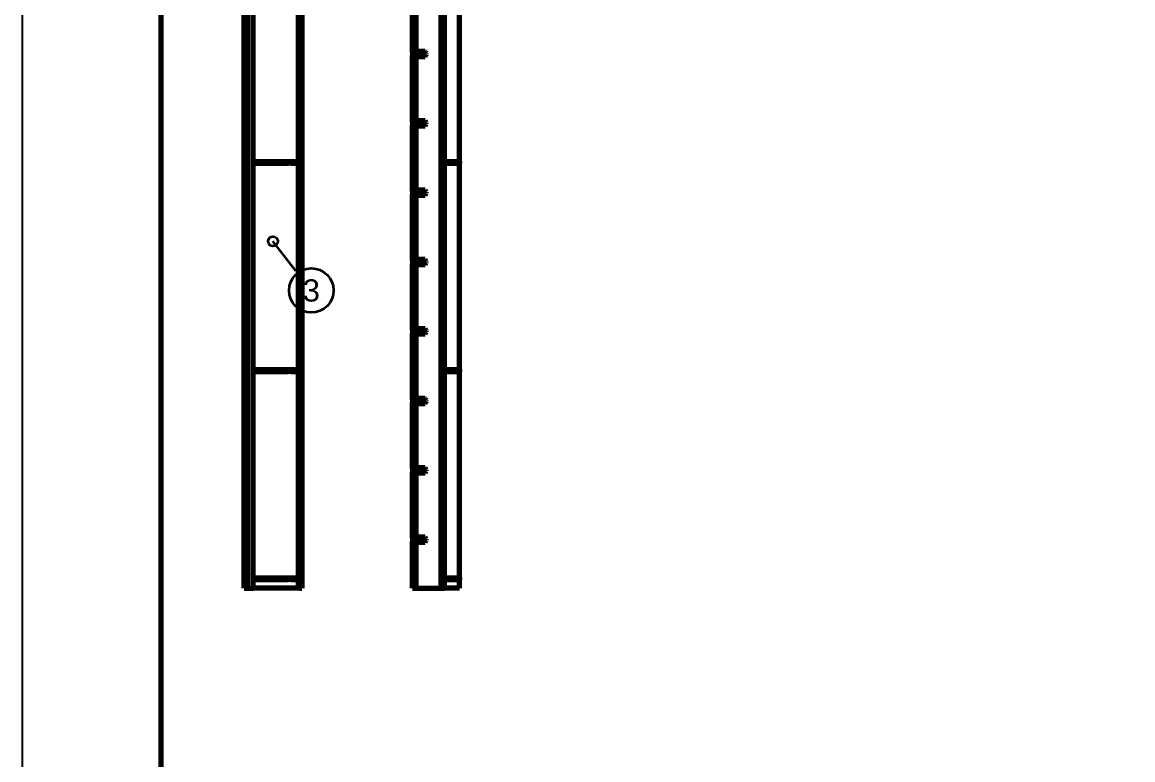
# Model space of a CAD drawing. Header units: millimetres. Extents: x 0 to 594, y 0 to 420.
# Drawn here: x 0 to 160.2, y 106.3 to 212.6 of the extents above; entities that cross this region are included whole.
import ezdxf
from ezdxf.enums import TextEntityAlignment as Align

# ---------------------------------------------------------------- set-up
doc = ezdxf.new("R2010")
doc.units = ezdxf.units.MM
doc.styles.add('GOST', font='Arial')

msp = doc.modelspace()

# ---------------------------------------------------------------- linework, layer by layer
at = {"color": 1, "lineweight": 70}
for p, q in [((32, 131), (32, 231)), ((32.5, 131), (32.5, 231)), ((33.3, 131), (33.3, 231)), ((40.05, 131), (40.05, 231)), ((40.3, 231), (40.3, 131)), ((60.4, 131), (60.4, 231)), ((60.9, 131), (60.9, 231)), ((63.05, 162.5), (63.05, 231)), ((39.8, 222.25), (39.8, 192.5)), ((56.3, 208.36), (56.3, 217.64)), ((56.8, 208.36), (56.8, 217.64)), ((56.3, 208.35), (56.3, 208.36)), ((56.3, 208.36), (56.3, 208.36)), ((56.3, 208.36), (56.3, 208.36)), ((56.31, 208.36), (56.3, 208.36)), ((56.3, 208.36), (56.3, 208.36)), ((56.3, 208.34), (56.3, 208.35)), ((56.3, 208.35), (56.3, 208.35)), ((56.3, 208.33), (56.3, 208.34)), ((56.3, 208.32), (56.3, 208.33)), ((56.3, 208.3), (56.3, 208.32)), ((56.3, 208.29), (56.3, 208.3)), ((56.3, 208.28), (56.3, 208.29)), ((56.3, 208.26), (56.3, 208.28)), ((56.3, 208.24), (56.3, 208.26)), ((56.3, 208.23), (56.3, 208.24)), ((56.3, 208.21), (56.3, 208.23)), ((56.3, 208.21), (56.3, 207.79)), ((56.55, 208.21), (56.3, 208.21)), ((56.33, 208.36), (56.31, 208.36)), ((56.35, 208.36), (56.33, 208.36)), ((56.38, 208.36), (56.35, 208.36)), ((56.41, 208.36), (56.38, 208.36)), ((56.45, 208.36), (56.41, 208.36)), ((56.49, 208.36), (56.45, 208.36)), ((56.53, 208.36), (56.49, 208.36)), ((56.58, 208.36), (56.53, 208.36)), ((56.55, 208.36), (56.55, 208.36)), ((56.55, 208.36), (56.55, 208.36)), ((56.55, 208.36), (56.55, 208.35)), ((56.55, 208.35), (56.55, 208.35)), ((56.55, 208.35), (56.55, 208.34)), ((56.55, 208.34), (56.55, 208.33)), ((56.55, 208.33), (56.55, 208.32)), ((56.55, 208.32), (56.55, 208.3)), ((56.55, 208.3), (56.55, 208.29)), ((56.55, 208.29), (56.55, 208.28)), ((56.55, 208.28), (56.55, 208.26)), ((56.55, 208.26), (56.55, 208.24)), ((56.55, 208.24), (56.55, 208.23)), ((56.55, 208.23), (56.55, 208.21)), ((56.55, 207.79), (56.55, 208.21)), ((56.63, 208.36), (56.58, 208.36)), ((56.69, 208.36), (56.63, 208.36)), ((56.74, 208.36), (56.69, 208.36)), ((56.8, 208.36), (56.74, 208.36)), ((58.1, 208.36), (56.8, 208.36)), ((56.8, 208.36), (56.8, 207.64)), ((58.17, 208.27), (58.1, 208.36)), ((58.22, 208.17), (58.17, 208.27)), ((56.3, 207.77), (56.3, 207.79)), ((56.3, 207.79), (56.55, 207.79)), ((56.3, 207.76), (56.3, 207.77)), ((56.3, 207.74), (56.3, 207.76)), ((56.3, 207.72), (56.3, 207.74)), ((56.3, 207.71), (56.3, 207.72)), ((56.3, 207.7), (56.3, 207.71)), ((56.3, 207.68), (56.3, 207.7)), ((56.3, 207.67), (56.3, 207.68)), ((56.3, 207.66), (56.3, 207.67)), ((56.3, 207.65), (56.3, 207.66)), ((56.3, 207.64), (56.3, 207.65)), ((56.3, 207.65), (56.3, 207.65)), ((56.3, 207.64), (56.3, 207.64)), ((56.3, 207.64), (56.3, 207.64)), ((56.3, 207.64), (56.3, 207.64)), ((56.3, 207.64), (56.31, 207.64)), ((56.3, 198.36), (56.3, 207.64)), ((56.31, 207.64), (56.33, 207.64)), ((56.33, 207.64), (56.35, 207.64)), ((56.35, 207.64), (56.38, 207.64)), ((56.38, 207.64), (56.41, 207.64)), ((56.41, 207.64), (56.45, 207.64)), ((56.45, 207.64), (56.49, 207.64)), ((56.49, 207.64), (56.53, 207.64)), ((56.53, 207.64), (56.58, 207.64)), ((56.55, 207.79), (56.55, 207.77)), ((56.55, 207.77), (56.55, 207.76)), ((56.55, 207.76), (56.55, 207.74)), ((56.55, 207.74), (56.55, 207.72)), ((56.55, 207.72), (56.55, 207.71)), ((56.55, 207.71), (56.55, 207.7)), ((56.55, 207.7), (56.55, 207.68)), ((56.55, 207.68), (56.55, 207.67)), ((56.55, 207.67), (56.55, 207.66)), ((56.55, 207.66), (56.55, 207.65)), ((56.55, 207.65), (56.55, 207.65)), ((56.55, 207.65), (56.55, 207.64)), ((56.55, 207.64), (56.55, 207.64)), ((56.55, 207.64), (56.55, 207.64)), ((56.58, 207.64), (56.63, 207.64)), ((56.63, 207.64), (56.69, 207.64)), ((56.69, 207.64), (56.74, 207.64)), ((56.74, 207.64), (56.8, 207.64)), ((56.8, 207.64), (58.1, 207.64)), ((56.8, 198.36), (56.8, 207.64)), ((58.1, 207.64), (58.17, 207.73)), ((58.17, 207.73), (58.22, 207.83)), ((58.25, 208.06), (58.22, 208.17)), ((58.22, 207.83), (58.25, 207.94)), ((58.25, 207.94), (58.25, 208.06)), ((32, 188.36), (32, 197.64)), ((56.3, 198.35), (56.3, 198.36)), ((56.3, 198.36), (56.3, 198.36)), ((56.3, 198.36), (56.3, 198.36)), ((56.31, 198.36), (56.3, 198.36)), ((56.3, 198.36), (56.3, 198.36)), ((56.3, 198.34), (56.3, 198.35)), ((56.3, 198.35), (56.3, 198.35)), ((56.3, 198.33), (56.3, 198.34)), ((56.3, 198.32), (56.3, 198.33)), ((56.3, 198.3), (56.3, 198.32)), ((56.3, 198.29), (56.3, 198.3)), ((56.3, 198.28), (56.3, 198.29)), ((56.3, 198.26), (56.3, 198.28)), ((56.3, 198.24), (56.3, 198.26)), ((56.3, 198.23), (56.3, 198.24)), ((56.3, 198.21), (56.3, 198.23)), ((56.3, 198.21), (56.3, 197.79)), ((56.55, 198.21), (56.3, 198.21)), ((56.3, 197.77), (56.3, 197.79)), ((56.3, 197.79), (56.55, 197.79)), ((56.3, 197.76), (56.3, 197.77)), ((56.3, 197.74), (56.3, 197.76)), ((56.3, 197.72), (56.3, 197.74)), ((56.3, 197.71), (56.3, 197.72)), ((56.3, 197.7), (56.3, 197.71)), ((56.3, 197.68), (56.3, 197.7)), ((56.3, 197.67), (56.3, 197.68)), ((56.3, 197.66), (56.3, 197.67)), ((56.3, 197.65), (56.3, 197.66)), ((56.3, 197.64), (56.3, 197.65)), ((56.3, 197.65), (56.3, 197.65)), ((56.3, 197.64), (56.3, 197.64)), ((56.3, 197.64), (56.3, 197.64)), ((56.3, 197.64), (56.3, 197.64)), ((56.3, 197.64), (56.31, 197.64)), ((56.3, 188.36), (56.3, 197.64)), ((56.33, 198.36), (56.31, 198.36)), ((56.31, 197.64), (56.33, 197.64)), ((56.35, 198.36), (56.33, 198.36)), ((56.33, 197.64), (56.35, 197.64)), ((56.38, 198.36), (56.35, 198.36)), ((56.35, 197.64), (56.38, 197.64)), ((56.41, 198.36), (56.38, 198.36)), ((56.38, 197.64), (56.41, 197.64)), ((56.45, 198.36), (56.41, 198.36)), ((56.41, 197.64), (56.45, 197.64)), ((56.49, 198.36), (56.45, 198.36)), ((56.45, 197.64), (56.49, 197.64)), ((56.53, 198.36), (56.49, 198.36)), ((56.49, 197.64), (56.53, 197.64)), ((56.58, 198.36), (56.53, 198.36)), ((56.53, 197.64), (56.58, 197.64)), ((56.55, 198.36), (56.55, 198.36)), ((56.55, 198.36), (56.55, 198.36)), ((56.55, 198.36), (56.55, 198.35)), ((56.55, 198.35), (56.55, 198.35)), ((56.55, 198.35), (56.55, 198.34)), ((56.55, 198.34), (56.55, 198.33)), ((56.55, 198.33), (56.55, 198.32)), ((56.55, 198.32), (56.55, 198.3)), ((56.55, 198.3), (56.55, 198.29)), ((56.55, 198.29), (56.55, 198.28)), ((56.55, 198.28), (56.55, 198.26)), ((56.55, 198.26), (56.55, 198.24)), ((56.55, 198.24), (56.55, 198.23)), ((56.55, 198.23), (56.55, 198.21)), ((56.55, 197.79), (56.55, 198.21)), ((56.55, 197.79), (56.55, 197.77)), ((56.55, 197.77), (56.55, 197.76)), ((56.55, 197.76), (56.55, 197.74)), ((56.55, 197.74), (56.55, 197.72)), ((56.55, 197.72), (56.55, 197.71)), ((56.55, 197.71), (56.55, 197.7)), ((56.55, 197.7), (56.55, 197.68)), ((56.55, 197.68), (56.55, 197.67)), ((56.55, 197.67), (56.55, 197.66)), ((56.55, 197.66), (56.55, 197.65)), ((56.55, 197.65), (56.55, 197.65)), ((56.55, 197.65), (56.55, 197.64)), ((56.55, 197.64), (56.55, 197.64)), ((56.55, 197.64), (56.55, 197.64)), ((56.63, 198.36), (56.58, 198.36)), ((56.58, 197.64), (56.63, 197.64)), ((56.69, 198.36), (56.63, 198.36)), ((56.63, 197.64), (56.69, 197.64)), ((56.74, 198.36), (56.69, 198.36)), ((56.69, 197.64), (56.74, 197.64)), ((56.8, 198.36), (56.74, 198.36)), ((56.74, 197.64), (56.8, 197.64)), ((58.1, 198.36), (56.8, 198.36)), ((56.8, 198.36), (56.8, 197.64)), ((56.8, 197.64), (58.1, 197.64)), ((56.8, 188.36), (56.8, 197.64)), ((58.17, 198.27), (58.1, 198.36)), ((58.1, 197.64), (58.17, 197.73)), ((58.22, 198.17), (58.17, 198.27)), ((58.17, 197.73), (58.22, 197.83)), ((58.25, 198.06), (58.22, 198.17)), ((58.22, 197.83), (58.25, 197.94)), ((58.25, 197.94), (58.25, 198.06)), ((33.3, 192.5), (33.71, 192.5)), ((33.3, 192.25), (33.71, 192.25)), ((33.71, 192.5), (34.12, 192.5)), ((33.71, 192.25), (34.12, 192.25)), ((34.12, 192.5), (34.52, 192.5)), ((34.12, 192.25), (34.52, 192.25)), ((34.52, 192.5), (34.93, 192.5)), ((34.52, 192.25), (34.93, 192.25)), ((34.93, 192.5), (35.32, 192.5)), ((34.93, 192.25), (35.32, 192.25)), ((35.32, 192.5), (35.71, 192.5)), ((35.32, 192.25), (35.71, 192.25)), ((35.71, 192.5), (36.09, 192.5)), ((35.71, 192.25), (36.09, 192.25)), ((36.09, 192.5), (36.45, 192.5)), ((36.09, 192.25), (36.45, 192.25)), ((36.45, 192.5), (36.81, 192.5)), ((36.45, 192.25), (36.81, 192.25)), ((36.81, 192.5), (37.15, 192.5)), ((36.81, 192.25), (37.15, 192.25)), ((37.15, 192.5), (37.48, 192.5)), ((37.15, 192.25), (37.48, 192.25)), ((37.48, 192.5), (37.79, 192.5)), ((37.48, 192.25), (37.79, 192.25)), ((37.79, 192.5), (38.08, 192.5)), ((37.79, 192.25), (38.08, 192.25)), ((38.08, 192.5), (38.36, 192.5)), ((38.08, 192.25), (38.36, 192.25)), ((38.36, 192.5), (38.38, 192.5)), ((38.36, 192.25), (38.36, 192.5)), ((38.38, 192.25), (38.36, 192.25)), ((38.38, 192.5), (38.4, 192.5)), ((38.4, 192.25), (38.38, 192.25)), ((38.4, 192.5), (38.42, 192.5)), ((38.42, 192.25), (38.4, 192.25)), ((38.42, 192.5), (38.45, 192.5)), ((38.45, 192.25), (38.42, 192.25)), ((38.45, 192.5), (38.47, 192.5)), ((38.47, 192.25), (38.45, 192.25)), ((38.47, 192.5), (38.5, 192.5)), ((38.5, 192.25), (38.47, 192.25)), ((38.5, 192.5), (38.53, 192.5)), ((38.53, 192.25), (38.5, 192.25)), ((38.53, 192.5), (38.56, 192.5)), ((38.56, 192.25), (38.53, 192.25)), ((38.56, 192.5), (38.58, 192.5)), ((38.58, 192.25), (38.56, 192.25)), ((38.58, 192.5), (38.61, 192.5)), ((38.61, 192.25), (38.58, 192.25)), ((38.61, 192.5), (38.65, 192.5)), ((38.65, 192.25), (38.61, 192.25)), ((38.65, 192.5), (38.68, 192.5)), ((38.68, 192.25), (38.65, 192.25)), ((38.68, 192.5), (38.71, 192.5)), ((38.71, 192.25), (38.68, 192.25)), ((38.71, 192.5), (38.74, 192.5)), ((38.74, 192.25), (38.71, 192.25)), ((38.74, 192.5), (39.75, 192.5)), ((38.74, 192.5), (38.74, 192.25)), ((38.74, 192.25), (39.75, 192.25)), ((39.75, 192.5), (39.78, 192.5)), ((39.75, 192.25), (39.75, 192.5)), ((39.78, 192.25), (39.75, 192.25)), ((39.78, 192.5), (39.81, 192.5)), ((39.81, 192.25), (39.78, 192.25)), ((39.8, 192.25), (39.8, 162.5)), ((39.81, 192.5), (39.83, 192.5)), ((39.83, 192.25), (39.81, 192.25)), ((39.83, 192.5), (39.86, 192.5)), ((39.86, 192.25), (39.83, 192.25)), ((39.86, 192.5), (39.88, 192.5)), ((39.88, 192.25), (39.86, 192.25)), ((39.88, 192.5), (39.91, 192.5)), ((39.91, 192.25), (39.88, 192.25)), ((39.91, 192.5), (39.93, 192.5)), ((39.93, 192.25), (39.91, 192.25)), ((39.93, 192.5), (39.95, 192.5)), ((39.95, 192.25), (39.93, 192.25)), ((39.95, 192.5), (39.96, 192.5)), ((39.96, 192.25), (39.95, 192.25)), ((39.96, 192.5), (39.98, 192.5)), ((39.98, 192.25), (39.96, 192.25)), ((39.98, 192.5), (39.99, 192.5)), ((39.99, 192.25), (39.98, 192.25)), ((39.99, 192.5), (39.99, 192.5)), ((39.99, 192.5), (40, 192.5)), ((40, 192.25), (39.99, 192.25)), ((39.99, 192.25), (39.99, 192.25)), ((40, 192.5), (40, 192.5)), ((40, 192.5), (40, 192.25)), ((40, 192.25), (40, 192.25)), ((60.9, 192.5), (60.99, 192.5)), ((60.9, 192.25), (60.99, 192.25)), ((60.99, 192.5), (61.08, 192.5)), ((60.99, 192.25), (61.08, 192.25)), ((61.08, 192.5), (61.18, 192.5)), ((61.08, 192.25), (61.18, 192.25)), ((61.18, 192.5), (61.3, 192.5)), ((61.18, 192.25), (61.3, 192.25)), ((61.3, 192.5), (61.42, 192.5)), ((61.3, 192.25), (61.42, 192.25)), ((61.42, 192.5), (61.55, 192.5)), ((61.42, 192.25), (61.55, 192.25)), ((61.55, 192.5), (61.69, 192.5)), ((61.55, 192.25), (61.69, 192.25)), ((61.69, 192.5), (61.83, 192.5)), ((61.69, 192.25), (61.83, 192.25)), ((61.83, 192.5), (61.99, 192.5)), ((61.83, 192.25), (61.99, 192.25)), ((61.99, 192.5), (62.15, 192.5)), ((61.99, 192.25), (62.15, 192.25)), ((62.15, 192.5), (62.32, 192.5)), ((62.15, 192.25), (62.32, 192.25)), ((62.32, 192.5), (62.5, 192.5)), ((62.32, 192.25), (62.5, 192.25)), ((62.5, 192.5), (62.68, 192.5)), ((62.5, 192.25), (62.68, 192.25)), ((62.68, 192.5), (62.87, 192.5)), ((62.68, 192.25), (62.87, 192.25)), ((62.87, 192.5), (62.9, 192.5)), ((62.87, 192.25), (62.87, 192.5)), ((62.9, 192.25), (62.87, 192.25)), ((62.9, 192.5), (62.92, 192.5)), ((62.92, 192.25), (62.9, 192.25)), ((62.92, 192.5), (62.94, 192.5)), ((62.94, 192.25), (62.92, 192.25)), ((62.94, 192.5), (62.96, 192.5)), ((62.96, 192.25), (62.94, 192.25)), ((62.96, 192.5), (62.97, 192.5)), ((62.97, 192.25), (62.96, 192.25)), ((62.97, 192.5), (62.99, 192.5)), ((62.99, 192.25), (62.97, 192.25)), ((62.99, 192.5), (63, 192.5)), ((63, 192.25), (62.99, 192.25)), ((63, 192.5), (63.02, 192.5)), ((63.02, 192.25), (63, 192.25)), ((63.02, 192.5), (63.03, 192.5)), ((63.03, 192.25), (63.02, 192.25)), ((63.03, 192.5), (63.03, 192.5)), ((63.03, 192.5), (63.04, 192.5)), ((63.04, 192.25), (63.03, 192.25)), ((63.03, 192.25), (63.03, 192.25)), ((63.04, 192.5), (63.05, 192.5)), ((63.05, 192.25), (63.04, 192.25)), ((63.05, 192.25), (63.05, 192.5)), ((63.05, 192.5), (63.05, 192.5)), ((63.05, 192.5), (63.05, 192.5)), ((63.05, 192.5), (63.05, 192.25)), ((63.05, 192.25), (63.05, 192.25)), ((63.05, 192.25), (63.05, 192.25)), ((32, 178.36), (32, 187.64)), ((56.3, 188.35), (56.3, 188.36)), ((56.3, 188.36), (56.3, 188.36)), ((56.3, 188.36), (56.3, 188.36)), ((56.31, 188.36), (56.3, 188.36)), ((56.3, 188.36), (56.3, 188.36)), ((56.3, 188.34), (56.3, 188.35)), ((56.3, 188.35), (56.3, 188.35)), ((56.3, 188.33), (56.3, 188.34)), ((56.3, 188.32), (56.3, 188.33)), ((56.3, 188.3), (56.3, 188.32)), ((56.3, 188.29), (56.3, 188.3)), ((56.3, 188.28), (56.3, 188.29)), ((56.3, 188.26), (56.3, 188.28)), ((56.3, 188.24), (56.3, 188.26)), ((56.3, 188.23), (56.3, 188.24)), ((56.3, 188.21), (56.3, 188.23)), ((56.3, 188.21), (56.3, 187.79)), ((56.55, 188.21), (56.3, 188.21)), ((56.3, 187.77), (56.3, 187.79)), ((56.3, 187.79), (56.55, 187.79)), ((56.3, 187.76), (56.3, 187.77)), ((56.3, 187.74), (56.3, 187.76)), ((56.3, 187.72), (56.3, 187.74)), ((56.3, 187.71), (56.3, 187.72)), ((56.3, 187.7), (56.3, 187.71)), ((56.3, 187.68), (56.3, 187.7)), ((56.3, 187.67), (56.3, 187.68)), ((56.3, 187.66), (56.3, 187.67)), ((56.3, 187.65), (56.3, 187.66)), ((56.3, 187.64), (56.3, 187.65)), ((56.3, 187.65), (56.3, 187.65)), ((56.3, 187.64), (56.3, 187.64)), ((56.3, 187.64), (56.3, 187.64)), ((56.3, 187.64), (56.3, 187.64)), ((56.3, 187.64), (56.31, 187.64)), ((56.3, 178.36), (56.3, 187.64)), ((56.33, 188.36), (56.31, 188.36)), ((56.31, 187.64), (56.33, 187.64)), ((56.35, 188.36), (56.33, 188.36)), ((56.33, 187.64), (56.35, 187.64)), ((56.38, 188.36), (56.35, 188.36)), ((56.35, 187.64), (56.38, 187.64)), ((56.41, 188.36), (56.38, 188.36)), ((56.38, 187.64), (56.41, 187.64)), ((56.45, 188.36), (56.41, 188.36)), ((56.41, 187.64), (56.45, 187.64)), ((56.49, 188.36), (56.45, 188.36)), ((56.45, 187.64), (56.49, 187.64)), ((56.53, 188.36), (56.49, 188.36)), ((56.49, 187.64), (56.53, 187.64)), ((56.58, 188.36), (56.53, 188.36)), ((56.53, 187.64), (56.58, 187.64)), ((56.55, 188.36), (56.55, 188.36)), ((56.55, 188.36), (56.55, 188.36)), ((56.55, 188.36), (56.55, 188.35)), ((56.55, 188.35), (56.55, 188.35)), ((56.55, 188.35), (56.55, 188.34)), ((56.55, 188.34), (56.55, 188.33)), ((56.55, 188.33), (56.55, 188.32)), ((56.55, 188.32), (56.55, 188.3)), ((56.55, 188.3), (56.55, 188.29)), ((56.55, 188.29), (56.55, 188.28)), ((56.55, 188.28), (56.55, 188.26)), ((56.55, 188.26), (56.55, 188.24)), ((56.55, 188.24), (56.55, 188.23)), ((56.55, 188.23), (56.55, 188.21)), ((56.55, 187.79), (56.55, 188.21)), ((56.55, 187.79), (56.55, 187.77)), ((56.55, 187.77), (56.55, 187.76)), ((56.55, 187.76), (56.55, 187.74)), ((56.55, 187.74), (56.55, 187.72)), ((56.55, 187.72), (56.55, 187.71)), ((56.55, 187.71), (56.55, 187.7)), ((56.55, 187.7), (56.55, 187.68)), ((56.55, 187.68), (56.55, 187.67)), ((56.55, 187.67), (56.55, 187.66)), ((56.55, 187.66), (56.55, 187.65)), ((56.55, 187.65), (56.55, 187.65)), ((56.55, 187.65), (56.55, 187.64)), ((56.55, 187.64), (56.55, 187.64)), ((56.55, 187.64), (56.55, 187.64)), ((56.63, 188.36), (56.58, 188.36)), ((56.58, 187.64), (56.63, 187.64)), ((56.69, 188.36), (56.63, 188.36)), ((56.63, 187.64), (56.69, 187.64)), ((56.74, 188.36), (56.69, 188.36)), ((56.69, 187.64), (56.74, 187.64)), ((56.8, 188.36), (56.74, 188.36)), ((56.74, 187.64), (56.8, 187.64)), ((58.1, 188.36), (56.8, 188.36)), ((56.8, 188.36), (56.8, 187.64)), ((56.8, 187.64), (58.1, 187.64)), ((56.8, 178.36), (56.8, 187.64)), ((58.17, 188.27), (58.1, 188.36)), ((58.1, 187.64), (58.17, 187.73)), ((58.22, 188.17), (58.17, 188.27)), ((58.17, 187.73), (58.22, 187.83)), ((58.25, 188.06), (58.22, 188.17)), ((58.22, 187.83), (58.25, 187.94)), ((58.25, 187.94), (58.25, 188.06)), ((56.3, 178.35), (56.3, 178.36)), ((56.3, 178.36), (56.3, 178.36)), ((56.3, 178.36), (56.3, 178.36)), ((56.31, 178.36), (56.3, 178.36)), ((56.3, 178.36), (56.3, 178.36)), ((56.3, 178.34), (56.3, 178.35)), ((56.3, 178.35), (56.3, 178.35)), ((56.3, 178.33), (56.3, 178.34)), ((56.3, 178.32), (56.3, 178.33)), ((56.3, 178.3), (56.3, 178.32)), ((56.3, 178.29), (56.3, 178.3)), ((56.3, 178.28), (56.3, 178.29)), ((56.3, 178.26), (56.3, 178.28)), ((56.3, 178.24), (56.3, 178.26)), ((56.3, 178.23), (56.3, 178.24)), ((56.3, 178.21), (56.3, 178.23)), ((56.3, 178.21), (56.3, 177.79)), ((56.55, 178.21), (56.3, 178.21)), ((56.3, 177.77), (56.3, 177.79)), ((56.3, 177.79), (56.55, 177.79)), ((56.3, 177.76), (56.3, 177.77)), ((56.33, 178.36), (56.31, 178.36)), ((56.35, 178.36), (56.33, 178.36)), ((56.38, 178.36), (56.35, 178.36)), ((56.41, 178.36), (56.38, 178.36)), ((56.45, 178.36), (56.41, 178.36)), ((56.49, 178.36), (56.45, 178.36)), ((56.53, 178.36), (56.49, 178.36)), ((56.58, 178.36), (56.53, 178.36)), ((56.55, 178.36), (56.55, 178.36)), ((56.55, 178.36), (56.55, 178.36)), ((56.55, 178.36), (56.55, 178.35)), ((56.55, 178.35), (56.55, 178.35)), ((56.55, 178.35), (56.55, 178.34)), ((56.55, 178.34), (56.55, 178.33)), ((56.55, 178.33), (56.55, 178.32)), ((56.55, 178.32), (56.55, 178.3)), ((56.55, 178.3), (56.55, 178.29)), ((56.55, 178.29), (56.55, 178.28)), ((56.55, 178.28), (56.55, 178.26)), ((56.55, 178.26), (56.55, 178.24)), ((56.55, 178.24), (56.55, 178.23)), ((56.55, 178.23), (56.55, 178.21)), ((56.55, 177.79), (56.55, 178.21)), ((56.55, 177.79), (56.55, 177.77)), ((56.55, 177.77), (56.55, 177.76)), ((56.63, 178.36), (56.58, 178.36)), ((56.69, 178.36), (56.63, 178.36)), ((56.74, 178.36), (56.69, 178.36)), ((56.8, 178.36), (56.74, 178.36)), ((58.1, 178.36), (56.8, 178.36)), ((56.8, 178.36), (56.8, 177.64)), ((58.17, 178.27), (58.1, 178.36)), ((58.22, 178.17), (58.17, 178.27)), ((58.17, 177.73), (58.22, 177.83)), ((58.25, 178.06), (58.22, 178.17)), ((58.22, 177.83), (58.25, 177.94)), ((58.25, 177.94), (58.25, 178.06)), ((32, 168.36), (32, 177.64)), ((56.3, 177.74), (56.3, 177.76)), ((56.3, 177.72), (56.3, 177.74)), ((56.3, 177.71), (56.3, 177.72)), ((56.3, 177.7), (56.3, 177.71)), ((56.3, 177.68), (56.3, 177.7)), ((56.3, 177.67), (56.3, 177.68)), ((56.3, 177.66), (56.3, 177.67)), ((56.3, 177.65), (56.3, 177.66)), ((56.3, 177.64), (56.3, 177.65)), ((56.3, 177.65), (56.3, 177.65)), ((56.3, 177.64), (56.3, 177.64)), ((56.3, 177.64), (56.3, 177.64)), ((56.3, 177.64), (56.3, 177.64)), ((56.3, 177.64), (56.31, 177.64)), ((56.3, 168.36), (56.3, 177.64)), ((56.31, 177.64), (56.33, 177.64)), ((56.33, 177.64), (56.35, 177.64)), ((56.35, 177.64), (56.38, 177.64)), ((56.38, 177.64), (56.41, 177.64)), ((56.41, 177.64), (56.45, 177.64)), ((56.45, 177.64), (56.49, 177.64)), ((56.49, 177.64), (56.53, 177.64)), ((56.53, 177.64), (56.58, 177.64)), ((56.55, 177.76), (56.55, 177.74)), ((56.55, 177.74), (56.55, 177.72)), ((56.55, 177.72), (56.55, 177.71)), ((56.55, 177.71), (56.55, 177.7)), ((56.55, 177.7), (56.55, 177.68)), ((56.55, 177.68), (56.55, 177.67)), ((56.55, 177.67), (56.55, 177.66)), ((56.55, 177.66), (56.55, 177.65)), ((56.55, 177.65), (56.55, 177.65)), ((56.55, 177.65), (56.55, 177.64)), ((56.55, 177.64), (56.55, 177.64)), ((56.55, 177.64), (56.55, 177.64)), ((56.58, 177.64), (56.63, 177.64)), ((56.63, 177.64), (56.69, 177.64)), ((56.69, 177.64), (56.74, 177.64)), ((56.74, 177.64), (56.8, 177.64)), ((56.8, 177.64), (58.1, 177.64)), ((56.8, 168.36), (56.8, 177.64)), ((58.1, 177.64), (58.17, 177.73)), ((56.3, 168.35), (56.3, 168.36)), ((56.3, 168.36), (56.3, 168.36)), ((56.3, 168.36), (56.3, 168.36)), ((56.31, 168.36), (56.3, 168.36)), ((56.3, 168.36), (56.3, 168.36)), ((56.3, 168.34), (56.3, 168.35)), ((56.3, 168.35), (56.3, 168.35)), ((56.3, 168.33), (56.3, 168.34)), ((56.3, 168.32), (56.3, 168.33)), ((56.3, 168.3), (56.3, 168.32)), ((56.3, 168.29), (56.3, 168.3)), ((56.3, 168.28), (56.3, 168.29)), ((56.3, 168.26), (56.3, 168.28)), ((56.3, 168.24), (56.3, 168.26)), ((56.3, 168.23), (56.3, 168.24)), ((56.3, 168.21), (56.3, 168.23)), ((56.3, 168.21), (56.3, 167.79)), ((56.55, 168.21), (56.3, 168.21)), ((56.33, 168.36), (56.31, 168.36)), ((56.35, 168.36), (56.33, 168.36)), ((56.38, 168.36), (56.35, 168.36)), ((56.41, 168.36), (56.38, 168.36)), ((56.45, 168.36), (56.41, 168.36)), ((56.49, 168.36), (56.45, 168.36)), ((56.53, 168.36), (56.49, 168.36)), ((56.58, 168.36), (56.53, 168.36)), ((56.55, 168.36), (56.55, 168.36)), ((56.55, 168.36), (56.55, 168.36)), ((56.55, 168.36), (56.55, 168.35)), ((56.55, 168.35), (56.55, 168.35)), ((56.55, 168.35), (56.55, 168.34)), ((56.55, 168.34), (56.55, 168.33)), ((56.55, 168.33), (56.55, 168.32)), ((56.55, 168.32), (56.55, 168.3)), ((56.55, 168.3), (56.55, 168.29)), ((56.55, 168.29), (56.55, 168.28)), ((56.55, 168.28), (56.55, 168.26)), ((56.55, 168.26), (56.55, 168.24)), ((56.55, 168.24), (56.55, 168.23)), ((56.55, 168.23), (56.55, 168.21)), ((56.55, 167.79), (56.55, 168.21)), ((56.63, 168.36), (56.58, 168.36)), ((56.69, 168.36), (56.63, 168.36)), ((56.74, 168.36), (56.69, 168.36)), ((56.8, 168.36), (56.74, 168.36)), ((58.1, 168.36), (56.8, 168.36)), ((56.8, 168.36), (56.8, 167.64)), ((58.17, 168.27), (58.1, 168.36)), ((58.22, 168.17), (58.17, 168.27)), ((58.25, 168.06), (58.22, 168.17)), ((32, 158.36), (32, 167.64)), ((56.3, 167.77), (56.3, 167.79)), ((56.3, 167.79), (56.55, 167.79)), ((56.3, 167.76), (56.3, 167.77)), ((56.3, 167.74), (56.3, 167.76)), ((56.3, 167.72), (56.3, 167.74)), ((56.3, 167.71), (56.3, 167.72)), ((56.3, 167.7), (56.3, 167.71)), ((56.3, 167.68), (56.3, 167.7)), ((56.3, 167.67), (56.3, 167.68)), ((56.3, 167.66), (56.3, 167.67)), ((56.3, 167.65), (56.3, 167.66)), ((56.3, 167.64), (56.3, 167.65)), ((56.3, 167.65), (56.3, 167.65)), ((56.3, 167.64), (56.3, 167.64)), ((56.3, 167.64), (56.3, 167.64)), ((56.3, 167.64), (56.3, 167.64)), ((56.3, 167.64), (56.31, 167.64)), ((56.3, 158.36), (56.3, 167.64)), ((56.31, 167.64), (56.33, 167.64)), ((56.33, 167.64), (56.35, 167.64)), ((56.35, 167.64), (56.38, 167.64)), ((56.38, 167.64), (56.41, 167.64)), ((56.41, 167.64), (56.45, 167.64)), ((56.45, 167.64), (56.49, 167.64)), ((56.49, 167.64), (56.53, 167.64)), ((56.53, 167.64), (56.58, 167.64)), ((56.55, 167.79), (56.55, 167.77)), ((56.55, 167.77), (56.55, 167.76)), ((56.55, 167.76), (56.55, 167.74)), ((56.55, 167.74), (56.55, 167.72)), ((56.55, 167.72), (56.55, 167.71)), ((56.55, 167.71), (56.55, 167.7)), ((56.55, 167.7), (56.55, 167.68)), ((56.55, 167.68), (56.55, 167.67)), ((56.55, 167.67), (56.55, 167.66)), ((56.55, 167.66), (56.55, 167.65)), ((56.55, 167.65), (56.55, 167.65)), ((56.55, 167.65), (56.55, 167.64)), ((56.55, 167.64), (56.55, 167.64)), ((56.55, 167.64), (56.55, 167.64)), ((56.58, 167.64), (56.63, 167.64)), ((56.63, 167.64), (56.69, 167.64)), ((56.69, 167.64), (56.74, 167.64)), ((56.74, 167.64), (56.8, 167.64)), ((56.8, 167.64), (58.1, 167.64)), ((56.8, 158.36), (56.8, 167.64)), ((58.1, 167.64), (58.17, 167.73)), ((58.17, 167.73), (58.22, 167.83)), ((58.22, 167.83), (58.25, 167.94)), ((58.25, 167.94), (58.25, 168.06)), ((33.3, 162.5), (33.71, 162.5)), ((33.3, 162.25), (33.71, 162.25)), ((33.71, 162.5), (34.12, 162.5)), ((33.71, 162.25), (34.12, 162.25)), ((34.12, 162.5), (34.52, 162.5)), ((34.12, 162.25), (34.52, 162.25)), ((34.52, 162.5), (34.93, 162.5)), ((34.52, 162.25), (34.93, 162.25)), ((34.93, 162.5), (35.32, 162.5)), ((34.93, 162.25), (35.32, 162.25)), ((35.32, 162.5), (35.71, 162.5)), ((35.32, 162.25), (35.71, 162.25)), ((35.71, 162.5), (36.09, 162.5)), ((35.71, 162.25), (36.09, 162.25)), ((36.09, 162.5), (36.45, 162.5)), ((36.09, 162.25), (36.45, 162.25)), ((36.45, 162.5), (36.81, 162.5)), ((36.45, 162.25), (36.81, 162.25)), ((36.81, 162.5), (37.15, 162.5)), ((36.81, 162.25), (37.15, 162.25)), ((37.15, 162.5), (37.48, 162.5)), ((37.15, 162.25), (37.48, 162.25)), ((37.48, 162.5), (37.79, 162.5)), ((37.48, 162.25), (37.79, 162.25)), ((37.79, 162.5), (38.08, 162.5)), ((37.79, 162.25), (38.08, 162.25)), ((38.08, 162.5), (38.36, 162.5)), ((38.08, 162.25), (38.36, 162.25)), ((38.36, 162.5), (38.38, 162.5)), ((38.36, 162.25), (38.36, 162.5)), ((38.38, 162.25), (38.36, 162.25)), ((38.38, 162.5), (38.4, 162.5)), ((38.4, 162.25), (38.38, 162.25)), ((38.4, 162.5), (38.42, 162.5)), ((38.42, 162.25), (38.4, 162.25)), ((38.42, 162.5), (38.45, 162.5)), ((38.45, 162.25), (38.42, 162.25)), ((38.45, 162.5), (38.47, 162.5)), ((38.47, 162.25), (38.45, 162.25)), ((38.47, 162.5), (38.5, 162.5)), ((38.5, 162.25), (38.47, 162.25)), ((38.5, 162.5), (38.53, 162.5)), ((38.53, 162.25), (38.5, 162.25)), ((38.53, 162.5), (38.56, 162.5)), ((38.56, 162.25), (38.53, 162.25)), ((38.56, 162.5), (38.58, 162.5)), ((38.58, 162.25), (38.56, 162.25)), ((38.58, 162.5), (38.61, 162.5)), ((38.61, 162.25), (38.58, 162.25)), ((38.61, 162.5), (38.65, 162.5)), ((38.65, 162.25), (38.61, 162.25)), ((38.65, 162.5), (38.68, 162.5)), ((38.68, 162.25), (38.65, 162.25)), ((38.68, 162.5), (38.71, 162.5)), ((38.71, 162.25), (38.68, 162.25)), ((38.71, 162.5), (38.74, 162.5)), ((38.74, 162.25), (38.71, 162.25)), ((38.74, 162.5), (39.75, 162.5)), ((38.74, 162.5), (38.74, 162.25)), ((38.74, 162.25), (39.75, 162.25)), ((39.75, 162.5), (39.78, 162.5)), ((39.75, 162.25), (39.75, 162.5)), ((39.78, 162.25), (39.75, 162.25)), ((39.78, 162.5), (39.81, 162.5)), ((39.81, 162.25), (39.78, 162.25)), ((39.8, 162.25), (39.8, 132.5)), ((39.81, 162.5), (39.83, 162.5)), ((39.83, 162.25), (39.81, 162.25)), ((39.83, 162.5), (39.86, 162.5)), ((39.86, 162.25), (39.83, 162.25)), ((39.86, 162.5), (39.88, 162.5)), ((39.88, 162.25), (39.86, 162.25)), ((39.88, 162.5), (39.91, 162.5)), ((39.91, 162.25), (39.88, 162.25)), ((39.91, 162.5), (39.93, 162.5)), ((39.93, 162.25), (39.91, 162.25)), ((39.93, 162.5), (39.95, 162.5)), ((39.95, 162.25), (39.93, 162.25)), ((39.95, 162.5), (39.96, 162.5)), ((39.96, 162.25), (39.95, 162.25)), ((39.96, 162.5), (39.98, 162.5)), ((39.98, 162.25), (39.96, 162.25)), ((39.98, 162.5), (39.99, 162.5)), ((39.99, 162.25), (39.98, 162.25)), ((39.99, 162.5), (39.99, 162.5)), ((39.99, 162.5), (40, 162.5)), ((40, 162.25), (39.99, 162.25)), ((39.99, 162.25), (39.99, 162.25)), ((40, 162.5), (40, 162.5)), ((40, 162.5), (40, 162.25)), ((40, 162.25), (40, 162.25)), ((60.9, 162.5), (60.99, 162.5)), ((60.9, 162.25), (60.99, 162.25)), ((60.99, 162.5), (61.08, 162.5)), ((60.99, 162.25), (61.08, 162.25)), ((61.08, 162.5), (61.18, 162.5)), ((61.08, 162.25), (61.18, 162.25)), ((61.18, 162.5), (61.3, 162.5)), ((61.18, 162.25), (61.3, 162.25)), ((61.3, 162.5), (61.42, 162.5)), ((61.3, 162.25), (61.42, 162.25)), ((61.42, 162.5), (61.55, 162.5)), ((61.42, 162.25), (61.55, 162.25)), ((61.55, 162.5), (61.69, 162.5)), ((61.55, 162.25), (61.69, 162.25)), ((61.69, 162.5), (61.83, 162.5)), ((61.69, 162.25), (61.83, 162.25)), ((61.83, 162.5), (61.99, 162.5)), ((61.83, 162.25), (61.99, 162.25)), ((61.99, 162.5), (62.15, 162.5)), ((61.99, 162.25), (62.15, 162.25)), ((62.15, 162.5), (62.32, 162.5)), ((62.15, 162.25), (62.32, 162.25)), ((62.32, 162.5), (62.5, 162.5)), ((62.32, 162.25), (62.5, 162.25)), ((62.5, 162.5), (62.68, 162.5)), ((62.5, 162.25), (62.68, 162.25)), ((62.68, 162.5), (62.87, 162.5)), ((62.68, 162.25), (62.87, 162.25)), ((62.87, 162.5), (62.9, 162.5)), ((62.87, 162.25), (62.87, 162.5)), ((62.9, 162.25), (62.87, 162.25)), ((62.9, 162.5), (62.92, 162.5)), ((62.92, 162.25), (62.9, 162.25)), ((62.92, 162.5), (62.94, 162.5)), ((62.94, 162.25), (62.92, 162.25)), ((62.94, 162.5), (62.96, 162.5)), ((62.96, 162.25), (62.94, 162.25)), ((62.96, 162.5), (62.97, 162.5)), ((62.97, 162.25), (62.96, 162.25)), ((62.97, 162.5), (62.99, 162.5)), ((62.99, 162.25), (62.97, 162.25)), ((62.99, 162.5), (63, 162.5)), ((63, 162.25), (62.99, 162.25)), ((63, 162.5), (63.02, 162.5)), ((63.02, 162.25), (63, 162.25)), ((63.02, 162.5), (63.03, 162.5)), ((63.03, 162.25), (63.02, 162.25)), ((63.03, 162.5), (63.03, 162.5)), ((63.03, 162.5), (63.04, 162.5)), ((63.04, 162.25), (63.03, 162.25)), ((63.03, 162.25), (63.03, 162.25)), ((63.04, 162.5), (63.05, 162.5)), ((63.05, 162.25), (63.04, 162.25)), ((63.05, 162.25), (63.05, 162.5)), ((63.05, 162.5), (63.05, 162.5)), ((63.05, 162.5), (63.05, 162.5)), ((63.05, 162.5), (63.05, 162.25)), ((63.05, 162.25), (63.05, 162.25)), ((63.05, 162.25), (63.05, 162.25)), ((63.05, 132.5), (63.05, 162.25)), ((32, 148.36), (32, 157.64)), ((56.3, 158.35), (56.3, 158.36)), ((56.3, 158.36), (56.3, 158.36)), ((56.3, 158.36), (56.3, 158.36)), ((56.31, 158.36), (56.3, 158.36)), ((56.3, 158.36), (56.3, 158.36)), ((56.3, 158.34), (56.3, 158.35)), ((56.3, 158.35), (56.3, 158.35)), ((56.3, 158.33), (56.3, 158.34)), ((56.3, 158.32), (56.3, 158.33)), ((56.3, 158.3), (56.3, 158.32)), ((56.3, 158.29), (56.3, 158.3)), ((56.3, 158.28), (56.3, 158.29)), ((56.3, 158.26), (56.3, 158.28)), ((56.3, 158.24), (56.3, 158.26)), ((56.3, 158.23), (56.3, 158.24)), ((56.3, 158.21), (56.3, 158.23)), ((56.3, 158.21), (56.3, 157.79)), ((56.55, 158.21), (56.3, 158.21)), ((56.3, 157.77), (56.3, 157.79)), ((56.3, 157.79), (56.55, 157.79)), ((56.3, 157.76), (56.3, 157.77)), ((56.3, 157.74), (56.3, 157.76)), ((56.3, 157.72), (56.3, 157.74)), ((56.3, 157.71), (56.3, 157.72)), ((56.3, 157.7), (56.3, 157.71)), ((56.3, 157.68), (56.3, 157.7)), ((56.3, 157.67), (56.3, 157.68)), ((56.3, 157.66), (56.3, 157.67)), ((56.3, 157.65), (56.3, 157.66)), ((56.3, 157.64), (56.3, 157.65)), ((56.3, 157.65), (56.3, 157.65)), ((56.3, 157.64), (56.3, 157.64)), ((56.3, 157.64), (56.3, 157.64)), ((56.3, 157.64), (56.3, 157.64)), ((56.3, 157.64), (56.31, 157.64)), ((56.3, 148.36), (56.3, 157.64)), ((56.33, 158.36), (56.31, 158.36)), ((56.31, 157.64), (56.33, 157.64)), ((56.35, 158.36), (56.33, 158.36)), ((56.33, 157.64), (56.35, 157.64)), ((56.38, 158.36), (56.35, 158.36)), ((56.35, 157.64), (56.38, 157.64)), ((56.41, 158.36), (56.38, 158.36)), ((56.38, 157.64), (56.41, 157.64)), ((56.45, 158.36), (56.41, 158.36)), ((56.41, 157.64), (56.45, 157.64)), ((56.49, 158.36), (56.45, 158.36)), ((56.45, 157.64), (56.49, 157.64)), ((56.53, 158.36), (56.49, 158.36)), ((56.49, 157.64), (56.53, 157.64)), ((56.58, 158.36), (56.53, 158.36)), ((56.53, 157.64), (56.58, 157.64)), ((56.55, 158.36), (56.55, 158.36)), ((56.55, 158.36), (56.55, 158.36)), ((56.55, 158.36), (56.55, 158.35)), ((56.55, 158.35), (56.55, 158.35)), ((56.55, 158.35), (56.55, 158.34)), ((56.55, 158.34), (56.55, 158.33)), ((56.55, 158.33), (56.55, 158.32)), ((56.55, 158.32), (56.55, 158.3)), ((56.55, 158.3), (56.55, 158.29)), ((56.55, 158.29), (56.55, 158.28)), ((56.55, 158.28), (56.55, 158.26)), ((56.55, 158.26), (56.55, 158.24)), ((56.55, 158.24), (56.55, 158.23)), ((56.55, 158.23), (56.55, 158.21)), ((56.55, 157.79), (56.55, 158.21)), ((56.55, 157.79), (56.55, 157.77)), ((56.55, 157.77), (56.55, 157.76)), ((56.55, 157.76), (56.55, 157.74)), ((56.55, 157.74), (56.55, 157.72)), ((56.55, 157.72), (56.55, 157.71)), ((56.55, 157.71), (56.55, 157.7)), ((56.55, 157.7), (56.55, 157.68)), ((56.55, 157.68), (56.55, 157.67)), ((56.55, 157.67), (56.55, 157.66)), ((56.55, 157.66), (56.55, 157.65)), ((56.55, 157.65), (56.55, 157.65)), ((56.55, 157.65), (56.55, 157.64)), ((56.55, 157.64), (56.55, 157.64)), ((56.55, 157.64), (56.55, 157.64)), ((56.63, 158.36), (56.58, 158.36)), ((56.58, 157.64), (56.63, 157.64)), ((56.69, 158.36), (56.63, 158.36)), ((56.63, 157.64), (56.69, 157.64)), ((56.74, 158.36), (56.69, 158.36)), ((56.69, 157.64), (56.74, 157.64)), ((56.8, 158.36), (56.74, 158.36)), ((56.74, 157.64), (56.8, 157.64)), ((58.1, 158.36), (56.8, 158.36)), ((56.8, 158.36), (56.8, 157.64)), ((56.8, 157.64), (58.1, 157.64)), ((56.8, 148.36), (56.8, 157.64)), ((58.17, 158.27), (58.1, 158.36)), ((58.1, 157.64), (58.17, 157.73)), ((58.22, 158.17), (58.17, 158.27)), ((58.17, 157.73), (58.22, 157.83)), ((58.25, 158.06), (58.22, 158.17)), ((58.22, 157.83), (58.25, 157.94)), ((58.25, 157.94), (58.25, 158.06)), ((32, 138.36), (32, 147.64)), ((56.3, 148.35), (56.3, 148.36)), ((56.3, 148.36), (56.3, 148.36)), ((56.3, 148.36), (56.3, 148.36)), ((56.31, 148.36), (56.3, 148.36)), ((56.3, 148.36), (56.3, 148.36)), ((56.3, 148.34), (56.3, 148.35)), ((56.3, 148.35), (56.3, 148.35)), ((56.3, 148.33), (56.3, 148.34)), ((56.3, 148.32), (56.3, 148.33)), ((56.3, 148.3), (56.3, 148.32)), ((56.3, 148.29), (56.3, 148.3)), ((56.3, 148.28), (56.3, 148.29)), ((56.3, 148.26), (56.3, 148.28)), ((56.3, 148.24), (56.3, 148.26)), ((56.3, 148.23), (56.3, 148.24)), ((56.3, 148.21), (56.3, 148.23)), ((56.3, 148.21), (56.3, 147.79)), ((56.55, 148.21), (56.3, 148.21)), ((56.3, 147.77), (56.3, 147.79)), ((56.3, 147.79), (56.55, 147.79)), ((56.3, 147.76), (56.3, 147.77)), ((56.3, 147.74), (56.3, 147.76)), ((56.3, 147.72), (56.3, 147.74)), ((56.3, 147.71), (56.3, 147.72)), ((56.3, 147.7), (56.3, 147.71)), ((56.3, 147.68), (56.3, 147.7)), ((56.3, 147.67), (56.3, 147.68)), ((56.3, 147.66), (56.3, 147.67)), ((56.3, 147.65), (56.3, 147.66)), ((56.3, 147.64), (56.3, 147.65)), ((56.3, 147.65), (56.3, 147.65)), ((56.3, 147.64), (56.3, 147.64)), ((56.3, 147.64), (56.3, 147.64)), ((56.3, 147.64), (56.3, 147.64)), ((56.3, 147.64), (56.31, 147.64)), ((56.3, 138.36), (56.3, 147.64)), ((56.33, 148.36), (56.31, 148.36)), ((56.31, 147.64), (56.33, 147.64)), ((56.35, 148.36), (56.33, 148.36)), ((56.33, 147.64), (56.35, 147.64)), ((56.38, 148.36), (56.35, 148.36)), ((56.35, 147.64), (56.38, 147.64)), ((56.41, 148.36), (56.38, 148.36)), ((56.38, 147.64), (56.41, 147.64)), ((56.45, 148.36), (56.41, 148.36)), ((56.41, 147.64), (56.45, 147.64)), ((56.49, 148.36), (56.45, 148.36)), ((56.45, 147.64), (56.49, 147.64)), ((56.53, 148.36), (56.49, 148.36)), ((56.49, 147.64), (56.53, 147.64)), ((56.58, 148.36), (56.53, 148.36)), ((56.53, 147.64), (56.58, 147.64)), ((56.55, 148.36), (56.55, 148.36)), ((56.55, 148.36), (56.55, 148.36)), ((56.55, 148.36), (56.55, 148.35)), ((56.55, 148.35), (56.55, 148.35)), ((56.55, 148.35), (56.55, 148.34)), ((56.55, 148.34), (56.55, 148.33)), ((56.55, 148.33), (56.55, 148.32)), ((56.55, 148.32), (56.55, 148.3)), ((56.55, 148.3), (56.55, 148.29)), ((56.55, 148.29), (56.55, 148.28)), ((56.55, 148.28), (56.55, 148.26)), ((56.55, 148.26), (56.55, 148.24)), ((56.55, 148.24), (56.55, 148.23)), ((56.55, 148.23), (56.55, 148.21)), ((56.55, 147.79), (56.55, 148.21)), ((56.55, 147.79), (56.55, 147.77)), ((56.55, 147.77), (56.55, 147.76)), ((56.55, 147.76), (56.55, 147.74)), ((56.55, 147.74), (56.55, 147.72)), ((56.55, 147.72), (56.55, 147.71)), ((56.55, 147.71), (56.55, 147.7)), ((56.55, 147.7), (56.55, 147.68)), ((56.55, 147.68), (56.55, 147.67)), ((56.55, 147.67), (56.55, 147.66)), ((56.55, 147.66), (56.55, 147.65)), ((56.55, 147.65), (56.55, 147.65)), ((56.55, 147.65), (56.55, 147.64)), ((56.55, 147.64), (56.55, 147.64)), ((56.55, 147.64), (56.55, 147.64)), ((56.63, 148.36), (56.58, 148.36)), ((56.58, 147.64), (56.63, 147.64)), ((56.69, 148.36), (56.63, 148.36)), ((56.63, 147.64), (56.69, 147.64)), ((56.74, 148.36), (56.69, 148.36)), ((56.69, 147.64), (56.74, 147.64)), ((56.8, 148.36), (56.74, 148.36)), ((56.74, 147.64), (56.8, 147.64)), ((58.1, 148.36), (56.8, 148.36)), ((56.8, 148.36), (56.8, 147.64)), ((56.8, 147.64), (58.1, 147.64)), ((56.8, 138.36), (56.8, 147.64)), ((58.17, 148.27), (58.1, 148.36)), ((58.1, 147.64), (58.17, 147.73)), ((58.22, 148.17), (58.17, 148.27)), ((58.17, 147.73), (58.22, 147.83)), ((58.25, 148.06), (58.22, 148.17)), ((58.22, 147.83), (58.25, 147.94)), ((58.25, 147.94), (58.25, 148.06)), ((56.3, 138.35), (56.3, 138.36)), ((56.3, 138.36), (56.3, 138.36)), ((56.3, 138.36), (56.3, 138.36)), ((56.31, 138.36), (56.3, 138.36)), ((56.3, 138.36), (56.3, 138.36)), ((56.3, 138.34), (56.3, 138.35)), ((56.3, 138.35), (56.3, 138.35)), ((56.3, 138.33), (56.3, 138.34)), ((56.3, 138.32), (56.3, 138.33)), ((56.3, 138.3), (56.3, 138.32)), ((56.3, 138.29), (56.3, 138.3)), ((56.3, 138.28), (56.3, 138.29)), ((56.3, 138.26), (56.3, 138.28)), ((56.3, 138.24), (56.3, 138.26)), ((56.3, 138.23), (56.3, 138.24)), ((56.3, 138.21), (56.3, 138.23)), ((56.3, 138.21), (56.3, 137.79)), ((56.55, 138.21), (56.3, 138.21)), ((56.3, 137.77), (56.3, 137.79)), ((56.3, 137.79), (56.55, 137.79)), ((56.3, 137.76), (56.3, 137.77)), ((56.3, 137.74), (56.3, 137.76)), ((56.3, 137.72), (56.3, 137.74)), ((56.33, 138.36), (56.31, 138.36)), ((56.35, 138.36), (56.33, 138.36)), ((56.38, 138.36), (56.35, 138.36)), ((56.41, 138.36), (56.38, 138.36)), ((56.45, 138.36), (56.41, 138.36)), ((56.49, 138.36), (56.45, 138.36)), ((56.53, 138.36), (56.49, 138.36)), ((56.58, 138.36), (56.53, 138.36)), ((56.55, 138.36), (56.55, 138.36)), ((56.55, 138.36), (56.55, 138.36)), ((56.55, 138.36), (56.55, 138.35)), ((56.55, 138.35), (56.55, 138.35)), ((56.55, 138.35), (56.55, 138.34)), ((56.55, 138.34), (56.55, 138.33)), ((56.55, 138.33), (56.55, 138.32)), ((56.55, 138.32), (56.55, 138.3)), ((56.55, 138.3), (56.55, 138.29)), ((56.55, 138.29), (56.55, 138.28)), ((56.55, 138.28), (56.55, 138.26)), ((56.55, 138.26), (56.55, 138.24)), ((56.55, 138.24), (56.55, 138.23)), ((56.55, 138.23), (56.55, 138.21)), ((56.55, 137.79), (56.55, 138.21)), ((56.55, 137.79), (56.55, 137.77)), ((56.55, 137.77), (56.55, 137.76)), ((56.55, 137.76), (56.55, 137.74)), ((56.55, 137.74), (56.55, 137.72)), ((56.63, 138.36), (56.58, 138.36)), ((56.69, 138.36), (56.63, 138.36)), ((56.74, 138.36), (56.69, 138.36)), ((56.8, 138.36), (56.74, 138.36)), ((58.1, 138.36), (56.8, 138.36)), ((56.8, 138.36), (56.8, 137.64)), ((58.17, 138.27), (58.1, 138.36)), ((58.22, 138.17), (58.17, 138.27)), ((58.17, 137.73), (58.22, 137.83)), ((58.25, 138.06), (58.22, 138.17)), ((58.22, 137.83), (58.25, 137.94)), ((58.25, 137.94), (58.25, 138.06)), ((32, 131), (32, 137.64)), ((56.3, 137.71), (56.3, 137.72)), ((56.3, 137.7), (56.3, 137.71)), ((56.3, 137.68), (56.3, 137.7)), ((56.3, 137.67), (56.3, 137.68)), ((56.3, 137.66), (56.3, 137.67)), ((56.3, 137.65), (56.3, 137.66)), ((56.3, 137.64), (56.3, 137.65)), ((56.3, 137.65), (56.3, 137.65)), ((56.3, 137.64), (56.3, 137.64)), ((56.3, 137.64), (56.3, 137.64)), ((56.3, 137.64), (56.3, 137.64)), ((56.3, 137.64), (56.31, 137.64)), ((56.3, 131), (56.3, 137.64)), ((56.31, 137.64), (56.33, 137.64)), ((56.33, 137.64), (56.35, 137.64)), ((56.35, 137.64), (56.38, 137.64)), ((56.38, 137.64), (56.41, 137.64)), ((56.41, 137.64), (56.45, 137.64)), ((56.45, 137.64), (56.49, 137.64)), ((56.49, 137.64), (56.53, 137.64)), ((56.53, 137.64), (56.58, 137.64)), ((56.55, 137.72), (56.55, 137.71)), ((56.55, 137.71), (56.55, 137.7)), ((56.55, 137.7), (56.55, 137.68)), ((56.55, 137.68), (56.55, 137.67)), ((56.55, 137.67), (56.55, 137.66)), ((56.55, 137.66), (56.55, 137.65)), ((56.55, 137.65), (56.55, 137.65)), ((56.55, 137.65), (56.55, 137.64)), ((56.55, 137.64), (56.55, 137.64)), ((56.55, 137.64), (56.55, 137.64)), ((56.58, 137.64), (56.63, 137.64)), ((56.63, 137.64), (56.69, 137.64)), ((56.69, 137.64), (56.74, 137.64)), ((56.74, 137.64), (56.8, 137.64)), ((56.8, 137.64), (58.1, 137.64)), ((56.8, 131), (56.8, 137.64)), ((58.1, 137.64), (58.17, 137.73)), ((33.3, 132.5), (33.71, 132.5)), ((33.3, 132.25), (33.71, 132.25)), ((33.71, 132.5), (34.12, 132.5)), ((33.71, 132.25), (34.12, 132.25)), ((34.12, 132.5), (34.52, 132.5)), ((34.12, 132.25), (34.52, 132.25)), ((34.52, 132.5), (34.93, 132.5)), ((34.52, 132.25), (34.93, 132.25)), ((34.93, 132.5), (35.32, 132.5)), ((34.93, 132.25), (35.32, 132.25)), ((35.32, 132.5), (35.71, 132.5)), ((35.32, 132.25), (35.71, 132.25)), ((35.71, 132.5), (36.09, 132.5)), ((35.71, 132.25), (36.09, 132.25)), ((36.09, 132.5), (36.45, 132.5)), ((36.09, 132.25), (36.45, 132.25)), ((36.45, 132.5), (36.81, 132.5)), ((36.45, 132.25), (36.81, 132.25)), ((36.81, 132.5), (37.15, 132.5)), ((36.81, 132.25), (37.15, 132.25)), ((37.15, 132.5), (37.48, 132.5)), ((37.15, 132.25), (37.48, 132.25)), ((37.48, 132.5), (37.79, 132.5)), ((37.48, 132.25), (37.79, 132.25)), ((37.79, 132.5), (38.08, 132.5)), ((37.79, 132.25), (38.08, 132.25)), ((38.08, 132.5), (38.36, 132.5)), ((38.08, 132.25), (38.36, 132.25)), ((38.36, 132.5), (38.38, 132.5)), ((38.36, 132.25), (38.36, 132.5)), ((38.38, 132.25), (38.36, 132.25)), ((38.38, 132.5), (38.4, 132.5)), ((38.4, 132.25), (38.38, 132.25)), ((38.4, 132.5), (38.42, 132.5)), ((38.42, 132.25), (38.4, 132.25)), ((38.42, 132.5), (38.45, 132.5)), ((38.45, 132.25), (38.42, 132.25)), ((38.45, 132.5), (38.47, 132.5)), ((38.47, 132.25), (38.45, 132.25)), ((38.47, 132.5), (38.5, 132.5)), ((38.5, 132.25), (38.47, 132.25)), ((38.5, 132.5), (38.53, 132.5)), ((38.53, 132.25), (38.5, 132.25)), ((38.53, 132.5), (38.56, 132.5)), ((38.56, 132.25), (38.53, 132.25)), ((38.56, 132.5), (38.58, 132.5)), ((38.58, 132.25), (38.56, 132.25)), ((38.58, 132.5), (38.61, 132.5)), ((38.61, 132.25), (38.58, 132.25)), ((38.61, 132.5), (38.65, 132.5)), ((38.65, 132.25), (38.61, 132.25)), ((38.65, 132.5), (38.68, 132.5)), ((38.68, 132.25), (38.65, 132.25)), ((38.68, 132.5), (38.71, 132.5)), ((38.71, 132.25), (38.68, 132.25)), ((38.71, 132.5), (38.74, 132.5)), ((38.74, 132.25), (38.71, 132.25)), ((38.74, 132.5), (39.75, 132.5)), ((38.74, 132.5), (38.74, 132.25)), ((38.74, 132.25), (39.75, 132.25)), ((39.75, 132.5), (39.78, 132.5)), ((39.75, 132.25), (39.75, 132.5)), ((39.78, 132.25), (39.75, 132.25)), ((39.78, 132.5), (39.81, 132.5)), ((39.81, 132.25), (39.78, 132.25)), ((39.8, 132.25), (39.8, 131)), ((39.81, 132.5), (39.83, 132.5)), ((39.83, 132.25), (39.81, 132.25)), ((39.83, 132.5), (39.86, 132.5)), ((39.86, 132.25), (39.83, 132.25)), ((39.86, 132.5), (39.88, 132.5)), ((39.88, 132.25), (39.86, 132.25)), ((39.88, 132.5), (39.91, 132.5)), ((39.91, 132.25), (39.88, 132.25)), ((39.91, 132.5), (39.93, 132.5)), ((39.93, 132.25), (39.91, 132.25)), ((39.93, 132.5), (39.95, 132.5)), ((39.95, 132.25), (39.93, 132.25)), ((39.95, 132.5), (39.96, 132.5)), ((39.96, 132.25), (39.95, 132.25)), ((39.96, 132.5), (39.98, 132.5)), ((39.98, 132.25), (39.96, 132.25)), ((39.98, 132.5), (39.99, 132.5)), ((39.99, 132.25), (39.98, 132.25)), ((39.99, 132.5), (39.99, 132.5)), ((39.99, 132.5), (40, 132.5)), ((40, 132.25), (39.99, 132.25)), ((39.99, 132.25), (39.99, 132.25)), ((40, 132.5), (40, 132.5)), ((40, 132.5), (40, 132.25)), ((40, 132.25), (40, 132.25)), ((60.9, 132.5), (60.99, 132.5)), ((60.9, 132.25), (60.99, 132.25)), ((60.99, 132.5), (61.08, 132.5)), ((60.99, 132.25), (61.08, 132.25)), ((61.08, 132.5), (61.18, 132.5)), ((61.08, 132.25), (61.18, 132.25)), ((61.18, 132.5), (61.3, 132.5)), ((61.18, 132.25), (61.3, 132.25)), ((61.3, 132.5), (61.42, 132.5)), ((61.3, 132.25), (61.42, 132.25)), ((61.42, 132.5), (61.55, 132.5)), ((61.42, 132.25), (61.55, 132.25)), ((61.55, 132.5), (61.69, 132.5)), ((61.55, 132.25), (61.69, 132.25)), ((61.69, 132.5), (61.83, 132.5)), ((61.69, 132.25), (61.83, 132.25)), ((61.83, 132.5), (61.99, 132.5)), ((61.83, 132.25), (61.99, 132.25)), ((61.99, 132.5), (62.15, 132.5)), ((61.99, 132.25), (62.15, 132.25)), ((62.15, 132.5), (62.32, 132.5)), ((62.15, 132.25), (62.32, 132.25)), ((62.32, 132.5), (62.5, 132.5)), ((62.32, 132.25), (62.5, 132.25)), ((62.5, 132.5), (62.68, 132.5)), ((62.5, 132.25), (62.68, 132.25)), ((62.68, 132.5), (62.87, 132.5)), ((62.68, 132.25), (62.87, 132.25)), ((62.87, 132.5), (62.9, 132.5)), ((62.87, 132.25), (62.87, 132.5)), ((62.9, 132.25), (62.87, 132.25)), ((62.9, 132.5), (62.92, 132.5)), ((62.92, 132.25), (62.9, 132.25)), ((62.92, 132.5), (62.94, 132.5)), ((62.94, 132.25), (62.92, 132.25)), ((62.94, 132.5), (62.96, 132.5)), ((62.96, 132.25), (62.94, 132.25)), ((62.96, 132.5), (62.97, 132.5)), ((62.97, 132.25), (62.96, 132.25)), ((62.97, 132.5), (62.99, 132.5)), ((62.99, 132.25), (62.97, 132.25)), ((62.99, 132.5), (63, 132.5)), ((63, 132.25), (62.99, 132.25)), ((63, 132.5), (63.02, 132.5)), ((63.02, 132.25), (63, 132.25)), ((63.02, 132.5), (63.03, 132.5)), ((63.03, 132.25), (63.02, 132.25)), ((63.03, 132.5), (63.03, 132.5)), ((63.03, 132.5), (63.04, 132.5)), ((63.04, 132.25), (63.03, 132.25)), ((63.03, 132.25), (63.03, 132.25)), ((63.04, 132.5), (63.05, 132.5)), ((63.05, 132.25), (63.04, 132.25)), ((63.05, 132.5), (63.05, 132.5)), ((63.05, 132.5), (63.05, 132.5)), ((63.05, 132.5), (63.05, 132.25)), ((63.05, 132.25), (63.05, 132.25)), ((63.05, 132.25), (63.05, 132.25)), ((63.05, 131), (63.05, 132.25)), ((32, 131), (32, 131)), ((32, 131), (32.01, 131)), ((32.01, 131), (32.03, 131)), ((32.03, 131), (32.05, 131)), ((32.05, 131), (32.08, 131)), ((32.08, 131), (32.11, 131)), ((32.11, 131), (32.15, 131)), ((32.15, 131), (32.19, 131)), ((32.19, 131), (32.23, 131)), ((32.23, 131), (32.28, 131)), ((32.28, 131), (32.33, 131)), ((32.33, 131), (32.39, 131)), ((32.39, 131), (32.44, 131)), ((32.44, 131), (32.5, 131)), ((32.5, 131), (33.3, 131)), ((39.8, 131), (33.3, 131)), ((39.83, 131), (39.8, 131)), ((39.86, 131), (39.83, 131)), ((39.88, 131), (39.86, 131)), ((39.91, 131), (39.88, 131)), ((39.93, 131), (39.91, 131)), ((39.96, 131), (39.93, 131)), ((39.98, 131), (39.96, 131)), ((40, 131), (39.98, 131)), ((40.01, 131), (40, 131)), ((40.03, 131), (40.01, 131)), ((40.04, 131), (40.03, 131)), ((40.05, 131), (40.04, 131)), ((40.04, 131), (40.04, 131)), ((40.05, 131), (40.05, 131)), ((40.05, 131), (40.3, 131)), ((56.3, 131), (56.3, 131)), ((56.3, 131), (56.31, 131)), ((56.31, 131), (56.33, 131)), ((56.33, 131), (56.35, 131)), ((56.35, 131), (56.38, 131)), ((56.38, 131), (56.41, 131)), ((56.41, 131), (56.45, 131)), ((56.45, 131), (56.49, 131)), ((56.49, 131), (56.53, 131)), ((56.53, 131), (56.58, 131)), ((56.58, 131), (56.63, 131)), ((56.63, 131), (56.69, 131)), ((56.69, 131), (56.74, 131)), ((56.74, 131), (56.8, 131)), ((56.8, 131), (60.4, 131)), ((60.4, 131), (60.46, 131)), ((60.46, 131), (60.51, 131)), ((60.51, 131), (60.57, 131)), ((60.57, 131), (60.62, 131)), ((60.62, 131), (60.67, 131)), ((60.67, 131), (60.71, 131)), ((60.71, 131), (60.75, 131)), ((60.75, 131), (60.79, 131)), ((60.79, 131), (60.82, 131)), ((60.82, 131), (60.85, 131)), ((60.85, 131), (60.87, 131)), ((60.87, 131), (60.89, 131)), ((60.89, 131), (60.9, 131)), ((63.05, 131), (60.9, 131)), ((60.9, 131), (60.9, 131))]:
    msp.add_line(p, q, dxfattribs=at)
at = {"color": 7, "lineweight": 35}
msp.add_line((39.47, 176.74), (36.15, 181), dxfattribs=at)
at = {"color": 7, "lineweight": 25}
msp.add_lwpolyline([(0, 0), (594, 0), (594, 420), (0, 420)], close=True, dxfattribs=at)
at = {"color": 7, "lineweight": 70}
msp.add_lwpolyline([(20, 5), (589, 5), (589, 415), (20, 415)], close=True, dxfattribs=at)
at = {"color": 7, "lineweight": 35}
for centre, radius in [((36.15, 181), 0.7), ((41.69, 173.91), 3.2)]:
    msp.add_circle(centre, radius, dxfattribs=at)

# ---------------------------------------------------------------- texts
at = {"color": 7, "style": 'GOST'}
msp.add_text('3', height=3.2, dxfattribs=at).set_placement((41.69, 173.91), align=Align.MIDDLE)

doc.saveas('drawing.dxf')
